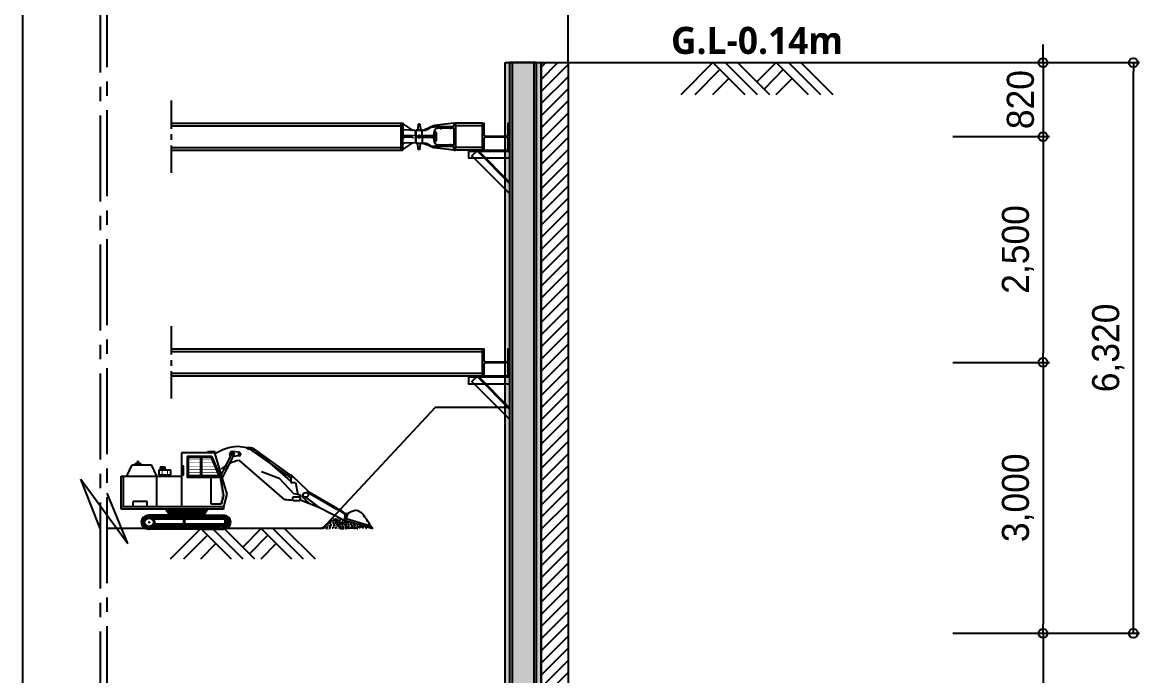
# Model space of a CAD drawing. Header units: millimetres. Extents: x 1073475 to 2890243, y -1340830 to -367733.
# Drawn here: x 2839628 to 2852011, y -386677 to -379441 of the extents above; entities that cross this region are included whole.
import ezdxf
from ezdxf.enums import TextEntityAlignment as Align

# ---------------------------------------------------------------- set-up
doc = ezdxf.new("R2010")
doc.units = ezdxf.units.MM
doc.header["$LTSCALE"] = 50
doc.header["$PDMODE"] = 3
doc.header["$PDSIZE"] = 100
for name, pattern in [('CENTER', [2, 1.25, -0.25, 0.25, -0.25]), ('CENTER2', [28.575000000000003, 19.05, -3.175, 3.175, -3.175]), ('PHANTOM', [63.50000000000001, 31.75, -6.35, 6.35, -6.35, 6.35, -6.35])]:
    doc.linetypes.add(name, pattern=pattern)
doc.layers.get('Defpoints').update_dxf_attribs({"color": 151})
for name, color, linetype in [('1', 1, 'Continuous'), ('2', 3, 'Continuous'), ('ANGLE', 1, 'Continuous'), ('C-DIM', 7, 'Continuous'), ('CIP', 1, 'Continuous'), ('line', 133, 'Continuous'), ('LW-소공', 8, 'Continuous'), ('PILE', 3, 'Continuous'), ('PO', 20, 'Continuous'), ('STRUT', 3, 'Continuous'), ('STRUT-하', 3, 'Continuous'), ('WALE-1', 3, 'Continuous'), ('대지경계선', 6, 'PHANTOM'), ('유압JACK', 2, 'Continuous')]:
    doc.layers.add(name, color=color, linetype=linetype)
doc.styles.add('돋움', font='')
doc.styles.add('맑은고딕', font='malgunbd.ttf')
doc.styles.get('돋움').set_extended_font_data('Dotum')
doc.dimstyles.new('SAM-200', dxfattribs={"dimtxt": 300, "dimasz": 100, "dimexe": 70, "dimexo": 0, "dimgap": 100, "dimtad": 1, "dimdec": 0, "dimzin": 0, "dimdsep": 46, "dimlunit": 6, "dimtxsty": '돋움', "dimblk": 'ORIGIN', "dimcen": 100, "dimclrd": 1, "dimclre": 1, "dimclrt": 7, "dimadec": 0, "dimazin": 0, "dimtfac": 1, "dimtdec": 0, "dimtix": 1, "dimtmove": 2, "dimatfit": 3, "dimfxl": 70, "dimtolj": 1, "dimtzin": 0, "dimlwd": -1, "dimlwe": -1, "dimarcsym": 0})

# ---------------------------------------------------------------- blocks, each defined once
blk = doc.blocks.new('A$C757E1D3C')
at = {"layer": 'PO', "linetype": 'Continuous'}
h = blk.add_hatch(color=8, dxfattribs=at)
edge = h.paths.add_edge_path()
edge.add_arc((0.3682262301445007, 0.1589799975045025), 0.06506564242308026, 285.8025508253215, 434.1974491746784)
edge.add_line((0.3859451059252024, 0.2215865403413773), (0.3859451059252024, 0.2406939784996212))
edge.add_arc((0.3702998161315918, 0.1475713821128011), 0.09442771330348058, -129.9461561749797, 80.46294952306027, ccw=False)
edge.add_line((0.3096708562225103, 0.07517854869365692), (0.3859451059252024, 0.07517854869365692))
edge.add_line((0.3859451059252024, 0.07517854869365692), (0.3859451059252024, 0.09637345420196652))
h = blk.add_hatch(dxfattribs=at)
h.set_pattern_fill('AR-CONC', color=8, scale=0.02131729600639519, style=0)
h.set_pattern_definition([(130, (4.767399292439222, -2.210362786892802), (-0.07706184003555071, -0.006742037415744525), [0.008057937890417385, -0.08863731679459123]), (185, (4.767399292439222, -2.210362786892802), (0.01490732837954848, 0.08081489993353634), [0.00644635031233391, -0.070909853435673]), (79.54860000000009, (4.760977473109961, -2.210924623068422), (-0.06215456889167131, 0.07407281345499955), [0.006848193228578673, -0.07533012787802715]), (133.8158, (4.767399292439222, -2.188874952495098), (-0.1146634944523915, -0.01778322582861777), [0.01208690683562607, -0.1329559751918868]), (83.36440000000024, (4.757844002917409, -2.190356893930584), (-0.1004193870640123, 0.1046584173554851), [0.01027229016518549, -0.1129951737672595]), (188.8158, (4.767399292439222, -2.188874952495098), (-0.1004193053656462, 0.1046584957887539), [0.009669525468500795, -0.1063647801535088]), (159, (4.756655374541879, -2.194246910978109), (-0.06413119936430262, -0.04325704019320064), [0.008057937890417385, -0.08863731679459123]), (214, (4.756655374541879, -2.194246910978109), (-0.02614159776547194, 0.07790952032294547), [0.006446350312333909, -0.07090985343567299]), (108.5485999999999, (4.751311110332608, -2.19785166811198), (-0.09027282340310505, 0.03465240947005686), [0.006848193228578682, -0.07533012787802723]), (142.5, (4.767399292439222, -2.210362786892802), (-0.001306444785375864, 0.03576583997699188), [0, -0.07005034006069512, 0, -0.0719842451543953, 0, -0.07117845136535357]), (172.5, (4.767399292439222, -2.210362786892802), (-0.02826397324759552, 0.04237526770135008), [0, -0.04104176365519249, 0, -0.06843875248261158, 0, -0.0271283908977385]), (212.5, (4.791358226910233, -2.210362786892802), (-0.05735344046918095, -0.002423276740826175), [0, -0.02685979296805776, 0, -0.0838025540603402, 0, -0.1111995428877591]), (222.5, (4.802102144807577, -2.210362786892802), (-0.06265703908148511, 0.0107551964020686), [0, -0.03491773085847533, 0, -0.05565349102981607, 0, -0.07896779132609034])])
h.paths.add_polyline_path([(2.155380208045244, 0.0171132767572999), (3.063890852034092, 0.01199123682454228), (2.460352750495076, 0.2053478728048503), (2.392438700422645, 0.2155919293873012)])
at = {"layer": 'PO', "color": 8}
for p, q in [((0.7853561118245125, 1.631517496425658), (0.6301035117357969, 1.658667839597911)), ((-0.4129116497933865, 1.530002363026142), (-0.4129116497933865, 0.4450501427054405)), ((0.1947889588773251, 1.530002363026142), (-0.4129116497933865, 1.530002363026142)), ((0.1448943596333265, 1.455128788482398), (-0.3048653043806553, 1.455128788482398)), ((-0.3048653043806553, 1.455128788482398), (-0.3048653043806553, 1.033983436413109)), ((0.1448943596333265, 1.455128788482398), (0.3059395831078291, 1.033983436413109)), ((0.1947889588773251, 1.530002363026142), (0.4261836968362331, 0.7037507998757064)), ((0.5088905263692141, 1.507326402701437), (0.3940897788852453, 1.259801721200347)), ((0.5498142503201962, 1.488146639894694), (0.4335179049521685, 1.240957886911929)), ((0.6476953364908695, 1.540947062894702), (0.5189472641795874, 1.556563393212855)), ((0.6476953364908695, 1.468070856295526), (0.5338737629354, 1.454265016596764)), ((0.8492499999701977, 1.602610344998538), (1.566314604133368, 1.05488704983145)), ((0.9277220722287893, 1.601147253531963), (1.580363785848022, 1.092417321167886)), ((1.600040217861533, 0.9627378713339567), (0.9277220722287893, 1.601147253531963)), ((-1.417137691751122, 1.061125935055315), (-1.31715008802712, 1.292365178465843)), ((-1.31715008802712, 1.292365178465843), (-0.9652205854654312, 1.292365178465843)), ((-1.21949608810246, 1.363456431310624), (-1.234761310741305, 1.348727830685675)), ((-1.234761310741305, 1.348727830685675), (-1.208028886467218, 1.315335507970303)), ((-1.180795157328248, 1.315335507970303), (-1.21949608810246, 1.363456431310624)), ((-0.8652329817414284, 1.061125935055315), (-0.9652205854654312, 1.292365178465843)), ((-0.711115350946784, 1.245035604108125), (-0.8000008091330528, 1.245035604108125)), ((-0.8000008091330528, 1.245035604108125), (-0.8000008091330528, 1.207932017277926)), ((-0.711115350946784, 1.207932017277926), (-0.711115350946784, 1.245035604108125)), ((0.132674677297473, 1.437373358756304), (-0.2871098760515451, 1.437373358756304)), ((-0.2871098760515451, 1.437373358756304), (-0.2871098760515451, 1.051738866139203)), ((-0.06143551133573055, 1.437373358756304), (-0.06143551133573055, 1.051738866139203)), ((-0.04434716142714024, 1.437373358756304), (-0.04434716142714024, 1.051738866139203)), ((0.132674677297473, 1.437373358756304), (0.2801406122744083, 1.051738866139203)), ((0.439078439027071, 1.238300347235054), (0.3888525031507015, 1.262304765172303)), ((1.48468261398375, 0.5970764355733991), (0.6588828824460506, 1.380374467466027)), ((-1.521131565794349, 0.4022280699573457), (-1.521131565794349, 1.061125935055315)), ((-1.521131565794349, 1.061125935055315), (-0.4129116497933865, 1.061125935055315)), ((-1.479839770123363, 0.4450501427054405), (-1.479839770123363, 1.061125935055315)), ((-0.8652329817414284, 0.4450501427054405), (-0.8652329817414284, 1.061125935055315)), ((-0.6054741255939007, 1.183328279759735), (-0.8276877701282501, 1.183328279759735)), ((-0.8276877701282501, 1.183328279759735), (-0.8276877701282501, 1.090569312684238)), ((-0.8276877701282501, 1.090569312684238), (-0.6054741255939007, 1.090569312684238)), ((-0.8000008091330528, 1.207932017277926), (-0.711115350946784, 1.207932017277926)), ((-0.7903561126440763, 1.207932017277926), (-0.7903561126440763, 1.183328279759735)), ((-0.7804912570863962, 1.090569312684238), (-0.7804912570863962, 1.061125935055315)), ((-0.7696378640830517, 1.090569312684238), (-0.7696378640830517, 1.061125935055315)), ((-0.7593873403966427, 1.090569312684238), (-0.7593873403966427, 1.061125935055315)), ((-0.7491368167102337, 1.090569312684238), (-0.7491368167102337, 1.061125935055315)), ((-0.7388862930238247, 1.090569312684238), (-0.7388862930238247, 1.061125935055315)), ((-0.7286357674747705, 1.090569312684238), (-0.7286357674747705, 1.061125935055315)), ((-0.7214618716388941, 1.207932017277926), (-0.7214618716388941, 1.183328279759735)), ((-0.7183852437883615, 1.090569312684238), (-0.7183852437883615, 1.061125935055315)), ((-0.7081347201019526, 1.090569312684238), (-0.7081347201019526, 1.061125935055315)), ((-0.6978841964155436, 1.090569312684238), (-0.6978841964155436, 1.061125935055315)), ((-0.6876336727291346, 1.090569312684238), (-0.6876336727291346, 1.061125935055315)), ((-0.6773831490427256, 1.090569312684238), (-0.6773831490427256, 1.061125935055315)), ((-0.6671326253563166, 1.090569312684238), (-0.6671326253563166, 1.061125935055315)), ((-0.6568820998072624, 1.090569312684238), (-0.6568820998072624, 1.061125935055315)), ((-0.6054741255939007, 1.090569312684238), (-0.6054741255939007, 1.183328279759735)), ((0.3059395831078291, 1.033983436413109), (-0.3048653043806553, 1.033983436413109)), ((0.2744693756103516, 1.06656957231462), (-0.2871098760515451, 1.06656957231462)), ((0.2801406122744083, 1.051738866139203), (-0.2871098760515451, 1.051738866139203)), ((0.135244894772768, 0.5028756624087691), (0.135244894772768, 1.033983436413109)), ((0.3059395831078291, 1.033983436413109), (0.3597678691148758, 0.6767732934094965)), ((0.375252990052104, 1.21918726619333), (0.3170054722577333, 1.093598378356546)), ((0.4144595935940742, 1.200449304189533), (0.3346115276217461, 1.030731645878404)), ((0.4200201276689768, 1.197791764512658), (0.3693026583641768, 1.222031100653112)), ((1.060983255505562, 1.155052253976464), (1.386298472061753, 1.024875350762159)), ((1.600040217861533, 1.039773763623089), (1.600040217861533, 0.9354106388054788)), ((1.619201958179474, 1.075453352648765), (1.90692744590342, 0.774851125665009)), ((1.386298472061753, 1.024875350762159), (1.656265027821064, 0.7119568334892392)), ((1.600040217861533, 0.9354106388054788), (1.685985460877419, 0.9354106388054788)), ((1.685985460877419, 0.9354106388054788), (1.729959012940526, 0.6942183733917773)), ((0.3597678691148758, 0.6767732934094965), (0.3210971020162106, 0.5028756624087691)), ((0.4261836968362331, 0.7037507998757064), (0.3644054215401411, 0.4450501427054405)), ((1.765151962637901, 0.6394488327205181), (1.641612628474832, 0.6394488327205181)), ((1.798678435385227, 0.6622324790805578), (1.952607816085219, 0.5105144656263292)), ((1.898454558104277, 0.618469359818846), (1.833233395591378, 0.6281739384867251)), ((2.12884290702641, 0.4342402960173786), (1.898454558104277, 0.618469359818846)), ((1.906168725341558, 0.7641847585327923), (2.44902541488409, 0.4195317360572517)), ((1.90692744590342, 0.774851125665009), (1.90692744590342, 0.7428054325282574)), ((1.90692744590342, 0.7428054325282574), (2.439195975661278, 0.402980444021523)), ((-0.4129116497933865, 0.4450501427054405), (-1.521131565794349, 0.4450501427054405)), ((-1.299920978024602, 0.4450501427054405), (-1.299920978024602, 0.5563875618390739)), ((-1.039953170344234, 0.5563875618390739), (-1.299920978024602, 0.5563875618390739)), ((-1.039953170344234, 0.4450501427054405), (-1.039953170344234, 0.5563875618390739)), ((0.3644054215401411, 0.4450501427054405), (-0.4129116497933865, 0.4450501427054405)), ((0.3210971020162106, 0.5028756624087691), (0.135244894772768, 0.5028756624087691)), ((0.3644054215401411, 0.4450501427054405), (0.3644054215401411, 0.4022280699573457)), ((1.641612628474832, 0.5760074257850647), (1.765151962637901, 0.5760074257850647)), ((1.776372725144029, 0.5867886347696185), (2.12884290702641, 0.4342402960173786)), ((2.12884290702641, 0.4342402960173786), (2.583942310884595, 0.1802068534307182)), ((2.4576335567981, 0.4063751422800124), (2.44902541488409, 0.4195317360572517)), ((0.3644054215401411, 0.4022280699573457), (-1.521131565794349, 0.4022280699573457)), ((0, 0.279075019992888), (-1.019622934982181, 0.279075019992888)), ((0, 0.255338123999536), (-1.016077049076557, 0.255338123999536)), ((0.3859451059252024, 0.2406939784996212), (-0.9360422287136316, 0.2406939784996212)), ((-0.7002071645110846, 0.4022280699573457), (-0.6278565917164087, 0.279075019992888)), ((-0.683713523671031, 0.4022280699573457), (-0.683713523671031, 0.3635947080329061)), ((-0.6649116687476635, 0.4022280699573457), (-0.6649116687476635, 0.3421490984037519)), ((-0.646109813824296, 0.4022280699573457), (-0.646109813824296, 0.3101451247930527)), ((-0.6273079589009285, 0.4022280699573457), (-0.6273079589009285, 0.279075019992888)), ((-0.608506103977561, 0.4022280699573457), (-0.608506103977561, 0.279075019992888)), ((-0.5897042490541935, 0.4022280699573457), (-0.5897042490541935, 0.279075019992888)), ((-0.570902394130826, 0.4022280699573457), (-0.570902394130826, 0.279075019992888)), ((-0.5521005392074585, 0.4022280699573457), (-0.5521005392074585, 0.279075019992888)), ((-0.533298684284091, 0.4022280699573457), (-0.533298684284091, 0.279075019992888)), ((-0.5144968274980783, 0.4022280699573457), (-0.5144968274980783, 0.279075019992888)), ((-0.4956949725747108, 0.4022280699573457), (-0.4956949725747108, 0.279075019992888)), ((-0.4768931176513433, 0.4022280699573457), (-0.4768931176513433, 0.279075019992888)), ((-0.4580912627279758, 0.4022280699573457), (-0.4580912627279758, 0.279075019992888)), ((-0.4392894078046083, 0.4022280699573457), (-0.4392894078046083, 0.279075019992888)), ((-0.4204875528812408, 0.4022280699573457), (-0.4204875528812408, 0.279075019992888)), ((-0.4016856979578733, 0.4022280699573457), (-0.4016856979578733, 0.279075019992888)), ((-0.3828838430345058, 0.4022280699573457), (-0.3828838430345058, 0.279075019992888)), ((-0.3640819881111383, 0.4022280699573457), (-0.3640819881111383, 0.279075019992888)), ((-0.3452801331877708, 0.4022280699573457), (-0.3452801331877708, 0.279075019992888)), ((-0.3264782782644033, 0.4022280699573457), (-0.3264782782644033, 0.279075019992888)), ((-0.3076764233410358, 0.4022280699573457), (-0.3076764233410358, 0.279075019992888)), ((-0.2888745684176683, 0.4022280699573457), (-0.2888745684176683, 0.279075019992888)), ((-0.2700727116316557, 0.4022280699573457), (-0.2700727116316557, 0.279075019992888)), ((-0.2512708567082882, 0.4022280699573457), (-0.2512708567082882, 0.279075019992888)), ((-0.2324690017849207, 0.4022280699573457), (-0.2324690017849207, 0.279075019992888)), ((-0.2136671468615532, 0.4022280699573457), (-0.2136671468615532, 0.279075019992888)), ((-0.1948652919381857, 0.4022280699573457), (-0.1948652919381857, 0.279075019992888)), ((-0.1760634370148182, 0.4022280699573457), (-0.1760634370148182, 0.279075019992888)), ((-0.1572615820914507, 0.4022280699573457), (-0.1572615820914507, 0.279075019992888)), ((-0.1384597271680832, 0.4022280699573457), (-0.1384597271680832, 0.279075019992888)), ((-0.1196578722447157, 0.4022280699573457), (-0.1196578722447157, 0.279075019992888)), ((-0.1008560173213482, 0.4022280699573457), (-0.1008560173213482, 0.279075019992888)), ((-0.08205416239798069, 0.4022280699573457), (-0.08205416239798069, 0.279075019992888)), ((-0.06325230747461319, 0.4022280699573457), (-0.06325230747461319, 0.279075019992888)), ((-0.04445045068860054, 0.4022280699573457), (-0.04445045068860054, 0.279075019992888)), ((-0.02564859576523304, 0.4022280699573457), (-0.02564859576523304, 0.279075019992888)), ((-0.00684674084186554, 0.4022280699573457), (-0.00684674084186554, 0.279075019992888)), ((0.07235057279467583, 0.4022280699573457), (0, 0.279075019992888)), ((0, 0.279075019992888), (0.3644687980413437, 0.279075019992888)), ((0, 0.255338123999536), (0.3676740657538176, 0.255338123999536)), ((0.01688546873629093, 0.4022280699573457), (0.01688546873629093, 0.3078169738873839)), ((0.03568732365965843, 0.4022280699573457), (0.03568732365965843, 0.3398209470324218)), ((0.05448917858302593, 0.4022280699573457), (0.05448917858302593, 0.371824920643121)), ((0.3859451059252024, 0.2406939784996212), (0.3859451059252024, 0.07517854869365692)), ((0.3859451059252024, 0.2406939784996212), (0.3859451059252024, 0.2215865403413773)), ((2.439280578866601, 0.4029418830759823), (2.455209227278829, 0.4026945880614221)), ((2.4576335567981, 0.4063751422800124), (2.455209227278829, 0.4026945880614221)), ((2.462278237566352, 0.3992762630805373), (2.455209227278829, 0.4026945880614221)), ((2.464385606348515, 0.4025521231815219), (2.4576335567981, 0.4063751422800124)), ((2.464385606348515, 0.4025521231815219), (2.462278237566352, 0.3992762630805373)), ((2.471477018669248, 0.3852169457823038), (2.462278237566352, 0.3992762630805373)), ((2.464385606348515, 0.4025521231815219), (2.480327069759369, 0.402304629329592)), ((2.471477018669248, 0.3852169457823038), (2.474642366170883, 0.3837742242030799)), ((2.488777102902532, 0.376030448358506), (2.474642366170883, 0.3837742242030799)), ((2.499445294961333, 0.3926059659570456), (2.480327069759369, 0.402304629329592)), ((2.48999791033566, 0.3753616246394813), (2.597181417047977, 0.2910074251703918)), ((2.499445294961333, 0.3926059659570456), (2.599345851689577, 0.3091219766065478)), ((2.599345851689577, 0.3091219766065478), (2.582946544513106, 0.1718731052242219)), ((2.597097782418132, 0.2491805595345795), (2.608257433399558, 0.3091219766065478)), ((2.607008349150419, 0.2464795554988086), (2.597097782418132, 0.2491805595345795)), ((2.640344133600593, 0.3091219766065478), (2.599345851689577, 0.3091219766065478)), ((2.640344133600593, 0.3091219766065478), (2.604249300435185, 0.1664824574254453)), ((2.619844991713762, 0.3091219766065478), (2.607008349150419, 0.2464795554988086)), ((2.615666326135397, 0.2116002491675317), (3.066266022622585, 0.06556137884035707)), ((0, 0), (-1.019622934982181, 0)), ((0.001979455351829529, 0.02175883762538433), (-0.9946828912943602, 0.02175883762538433)), ((0.3859451059252024, 0.2031858963891864), (-0.9251434653997421, 0.2031858963891864)), ((0.3859451059252024, 0.07517854869365692), (-0.9219559319317341, 0.07517854869365692)), ((-0.3753214459866285, 0.1026714704930782), (-0.9073723275214434, 0.1026714704930782)), ((0.3859451059252024, 0.1026714704930782), (-0.3483033683151007, 0.1026714704930782)), ((0, 0), (0.3644687980413437, 0)), ((0.001979455351829529, 0.02175883762538433), (0.3382408656179905, 0.02175883762538433)), ((0.3859451059252024, 0.07517854869365692), (0.3096708562225103, 0.07517854869365692)), ((0.3859451059252024, 0.09637345420196652), (0.3859451059252024, 0.07517854869365692)), ((2.325389590114355, 0.1406929143704474), (2.321075541898608, 0.1374596324749291)), ((2.33509617485106, 0.145003957208246), (2.325389590114355, 0.1406929143704474)), ((2.352352311834693, 0.169792452827096), (2.341567220166326, 0.1654814099892974)), ((2.407356303185225, 0.1859588632360101), (2.393335670232773, 0.1805700594559312)), ((2.453443892300129, 0.1740874885581434), (2.440085312351584, 0.1696377280168235)), ((2.466802451759577, 0.1859535272233188), (2.453443892300129, 0.1740874885581434)), ((2.505393862724304, 0.1367699387483299), (2.487582435831428, 0.139736445620656)), ((2.501186618581414, 0.1184533429332078), (2.494715554639697, 0.1119867786765099)), ((2.511971710249782, 0.119531103875488), (2.501186618581414, 0.1184533429332078)), ((2.51429957523942, 0.147152713034302), (2.505393862724304, 0.1367699387483299)), ((2.582946544513106, 0.1718731052242219), (2.604249300435185, 0.1664824574254453)), ((2.606401624158025, 0.1749880071729422), (3.111892180517316, 0.01187027152627707)), ((2.662728080525994, 0.01959282532334328), (2.665696658194065, 0.02700910391286016)), ((2.662728080525994, 0.01514306478202343), (2.662728080525994, 0.01959282532334328)), ((2.665696658194065, 0.01217655790969729), (2.662728080525994, 0.01514306478202343)), ((2.665696658194065, 0.02700910391286016), (2.670149505138397, 0.02404259657487273)), ((2.668665235862136, 0.007726797368377447), (2.665696658194065, 0.01217655790969729)), ((2.668665235862136, 0.02552585024386644), (2.674602370709181, 0.01217655790969729)), ((2.674602370709181, 0.01217655790969729), (2.668665235862136, 0.007726797368377447)), ((3.066266022622585, 0.06556137884035707), (3.076246740296483, 0.06271171756088734)), ((3.076246740296483, 0.06271171756088734), (3.111892180517316, 0.01187027152627707))]:
    blk.add_line(p, q, dxfattribs=at)
for points in [[(0.1947889588773251, 1.530002363026142), (0.08022018894553185, 1.530002363026142), (0.08022018894553185, 1.559815527871251), (0.1947889588773251, 1.559815527871251)], [(-1.162321422249079, 1.292365178465843), (-1.258224977180362, 1.292365178465843), (-1.258224977180362, 1.315335507970303), (-1.162321422249079, 1.315335507970303)], [(-0.4129116497933865, 1.091689212713391), (-0.3756592031568289, 1.091689212713391), (-0.3756592031568289, 1.261705299839377), (-0.4129116497933865, 1.261705299839377)], [(-0.3483033683151007, 0.1814838647842407), (-0.3753214459866285, 0.1814838647842407), (-0.3753214459866285, 0.08802473545074463), (-0.3483033683151007, 0.08802473545074463)]]:
    blk.add_lwpolyline(points, close=True, dxfattribs=at)
for points, const_width in [([(-0.7749067787081003, 1.245035604108125), (-0.7749067787081003, 1.207932017277926)], 0.007520742031056224), ([(-0.7362093813717365, 1.207932017277926), (-0.7362093813717365, 1.245035604108125)], 0.007520742031056224), ([(0.1737205125391483, 1.330035416875035), (-0.2871098760515451, 1.330035416875035)], 0.01074391718722318), ([(0.1989077273756266, 1.264168955385685), (-0.2871098760515451, 1.264168955385685)], 0.01074391718722318), ([(0.1485332958400249, 1.395901877898723), (-0.2871098760515451, 1.395901877898723)], 0.008057937890417385), ([(-0.7649526949971914, 1.183328279759735), (-0.7649526949971914, 1.090569312684238)], 0.01880185507764056), ([(-0.6682092007249594, 1.090569312684238), (-0.6682092007249594, 1.183328279759735)], 0.01880185507764056), ([(0.2240949440747499, 1.198302494361997), (-0.2871098760515451, 1.198302494361997)], 0.01074391718722318), ([(0.2492821607738733, 1.132436033338308), (-0.2871098760515451, 1.132436033338308)], 0.01074391718722318), ([(0.1565575245767832, 0.5213337899185717), (0.1565575245767832, 1.012685598339885)], 0.005371958593611588), ([(0.2923270557075739, 1.012685598339885), (0.1565575245767832, 1.012685598339885)], 0.005371958593611588), ([(0.2923270557075739, 1.012685598339885), (0.3366957493126392, 0.6816398366354406)], 0.005371958593611588), ([(0.3366957493126392, 0.6816398366354406), (0.3010474350303411, 0.5213337899185717)], 0.005371958593611588), ([(-1.039953170344234, 0.4621789762750268), (-1.299920978024602, 0.4621789762750268)], 0.01074391718722318), ([(0.3010474350303411, 0.5213337899185717), (0.1565575245767832, 0.5213337899185717)], 0.005371958593611588)]:
    blk.add_lwpolyline(points, dxfattribs=dict(at, const_width=const_width))
for points in [[(-0.3690865058451891, 0.2031858963891864), (-0.3690865058451891, 0.1814838647842407)], [(-0.3670081868767738, 0.1814838647842407), (-0.3670081868767738, 0.2031858963891864)], [(-0.3566166274249554, 0.2031858963891864), (-0.3566166274249554, 0.1814838647842407)], [(-0.354538306593895, 0.1814838647842407), (-0.354538306593895, 0.2031858963891864)]]:
    blk.add_lwpolyline(points, dxfattribs=at)
for centre, radius in [((0.5331570561975241, 1.505854515824467), 0.02431112821483126), ((0.5331570561975241, 1.505854515824467), 0.008515430949297001), ((0.6434496771544218, 1.50761538464576), 0.008142410314985282), ((1.874129733070731, 0.6876612175256014), 0.04736276979521197), ((-1.005558921024203, 0.1371400966309011), 0.08330202034527967), ((-1.005558921024203, 0.1371400966309011), 0.008316778289551609)]:
    blk.add_circle(centre, radius, dxfattribs=at)
for centre, radius, start, end in [((0.6894382424652576, 0.8016696171835065), 0.8590498025509625, 93.96058356134188, 124.7031988313753), ((0.5269280355423689, 1.504508959595114), 0.05266266924515336, 98.71647927847138, 225.6535432899594), ((0.6421087980270386, 1.504508959595114), 0.03686386847160735, 278.7164792784714, 81.28352072152862), ((0.7897339109331369, 0.7065876498818398), 0.6863750197676937, 124.6646744467707, 133.548583063636), ((0.4090148359537125, 1.227635639254004), 0.04010570887729636, 120.1807609780122, 188.0330421562935), ((0.399437403306365, 1.232212969101965), 0.04010570887729636, 300.8780064119996, 8.730287510314545), ((0.7897339109331369, 0.7065876498818398), 0.6863750197676937, 100.9901783244654, 118.0336485123223), ((1.673680037260056, 0.6077281292527914), 0.04510567251671095, 135.311414306752, 224.6885856932479), ((1.604457644745708, 0.334775245282799), 0.3807229377611397, 59.3270560494614, 82.17913628498327), ((1.733084555715322, 0.6077281292527914), 0.04510567251671095, 315.3114143067521, 44.68858569324797), ((1.675073262304068, 1.854934178758413), 1.272185010602149, 261.3929841652052, 268.227562520547), ((1.675073262304068, 1.854934178758413), 1.272185010602149, 274.409790797643, 274.5670892785399), ((2.433536419644952, 0.4165150974877179), 0.01322309381240677, 112.2181406612834, 207.6588901893757), ((-1.010936215519905, 0.139537509996444), 0.1398076386616935, 93.56227443868384, 266.4377255613161), ((-0.9765867069363594, 0.1445458489470184), 0.1398076386616935, 144.6636834862505, 226.0878134730218), ((-0.9770974945276976, 0.05040298588573933), 0.2086092437836319, 100.7692671839185, 122.9749551478256), ((-1.005558921024203, 0.1371400966309011), 0.1040610061318121, 247.8710301232551, 71.14295870643927), ((-0.9360102731734514, 0.1111465995199978), 0.1295473828132478, 90.01413283547264, 122.4700556965886), ((0.3702998161315918, 0.1475713821128011), 0.09442771330348058, 230.0538438250203, 80.46294952306027), ((0.355782076716423, 0.139537509996444), 0.1398076386616935, 273.5622744386839, 86.43772556131613), ((0.3272186387330294, 0.08279330283403397), 0.1772240307588837, 50.33847608742106, 76.8045937063556), ((0.3682262301445007, 0.1589799975045025), 0.06506564242308026, 285.8025508253215, 74.19744917467844), ((0.3241108749061823, 0.1415155790746212), 0.1398076386616933, 326.2394414632757, 33.76816085807609), ((2.486731210723519, 0.3890680517069995), 0.01319715032967102, 278.9182675473389, 15.55014848502886), ((2.885580381378531, -0.04157565580680966), 0.4279364985626851, 103.7223394827814, 124.9643690018452), ((2.798368915915489, 0.2685555308125913), 0.1065548202094494, 45.73137353969585, 97.71380605050926), ((2.765613270923495, 0.1690359553322196), 0.2058895960760935, 39.22474790101467, 58.64467905333677), ((1.873150777071714, -0.4957028580829501), 1.318537648774168, 25.19319087569762, 37.07731342018639), ((-1.009687785059214, 0.1413615248166025), 0.1065538410073539, 185.3385487587882, 250.783970733526), ((-0.9926373418420553, 0.1810287227854133), 0.1592830200795258, 239.4701799863565, 270.7358254069957), ((-0.8449792582541704, 0.1056260499171913), 0.08277957908737898, 201.5808736858332, 338.4191263141669), ((-0.8449792582541704, 0.110508150421083), 0.05596346186362294, 219.1459255241067, 320.8540744758934), ((-0.6910259090363979, 0.1056260499171913), 0.08277957908737898, 201.5808736858332, 338.4191263141669), ((-0.6910259090363979, 0.110508150421083), 0.05596346186362294, 219.1459255241067, 320.8540744758934), ((-0.5370725598186255, 0.1056260499171913), 0.08277957908737898, 201.5808736858332, 338.4191263141669), ((-0.5370725598186255, 0.110508150421083), 0.05596346186362294, 219.1459255241067, 320.8540744758934), ((-0.3831192124634981, 0.1056260499171913), 0.08277957908737898, 201.5808736858332, 338.4191263141669), ((-0.3831192124634981, 0.110508150421083), 0.05596346186362294, 219.1459255241067, 320.8540744758934), ((-0.2291658632457256, 0.1056260499171913), 0.08277957908737898, 201.5808736858332, 338.4191263141669), ((-0.2291658632457256, 0.110508150421083), 0.05596346186362294, 219.1459255241067, 320.8540744758934), ((-0.07521251402795315, 0.1056260499171913), 0.08277957908737898, 201.5808736858332, 338.4191263141669), ((-0.07521251402795315, 0.110508150421083), 0.05596346186362294, 219.1459255241067, 320.8540744758934), ((0.07874083332717419, 0.1056260499171913), 0.08277957908737898, 201.5808736858332, 338.4191263141669), ((0.07874083332717419, 0.110508150421083), 0.05596346186362294, 219.1459255241067, 320.8540744758934), ((0.2326941825449467, 0.1056260499171913), 0.08277957908737898, 201.5808736858332, 338.4191263141669), ((0.2326941825449467, 0.110508150421083), 0.05596346186362294, 219.1459255241067, 320.8540744758934), ((0.329640906304121, 0.1875851936638355), 0.1660492082591131, 272.9687703016416, 311.8112335129283)]:
    blk.add_arc(centre, radius, start, end, dxfattribs=at)
at = {"layer": 'PO', "color": 8, "extrusion": (0, 0, -1)}
for centre, major_axis, ratio, start_param, end_param in [((0.8565390929579735, 1.616332374978811), (-0.07118298090351423, 0.01518512149403852), 0.2658501548990776, 3.141592653590135, 9.42477796076972), ((1.591935405507684, 1.065873241052032), (-0.03813505113493994, 0.01669509755500426), 0.5495900389553345, 3.141592653590644, 9.42477796077023)]:
    blk.add_ellipse(centre, major_axis=major_axis, ratio=ratio, start_param=start_param, end_param=end_param, dxfattribs=at)
blk = doc.blocks.new('A$C62E05D53')
at = {"layer": '1'}
for p, q in [((-273.2272611952021, 0), (-628.1782565584608, -356.2236894539674)), ((84.26471278589361, -356.2236894539674), (-273.2272611952021, 0)), ((220.8783433835088, -356.2236894539674), (-136.6136305976015, 0)), ((357.4919739811103, -356.2236894539674), (0, 0)), ((429.3571247352893, 0), (215.4442287580214, -214.6798910898087)), ((786.8490987163987, -356.2236894539674), (429.3571247352893, 0)), ((923.4627293140002, -356.2236894539674), (565.9707553328899, 0)), ((1060.076359911602, -356.2236894539674), (702.5843859304914, 0)), ((-195.0169287556519, -77.93286340049235), (-472.3134944600679, -356.2236894539674)), ((507.5674571748395, -77.93286340049235), (293.6545611975862, -292.6127544903156)), ((-97.19415264360214, -175.4085908446705), (-277.3632461883071, -356.2236894539674)), ((605.3902332868902, -175.4085908446705), (425.2211397421843, -356.2236894539747))]:
    blk.add_line(p, q, dxfattribs=at)
blk = doc.blocks.new('_Origin')
at = {"color": 0, "linetype": 'ByBlock', "lineweight": -2}
blk.add_line((0, 0), (-1, 0), dxfattribs=at)
blk.add_circle((0, 0), 0.5, dxfattribs=at)
blk = doc.blocks.new('*D890')
at = {"layer": 'C-DIM', "color": 1, "ltscale": 0.2, "transparency": 16777216}
for p, q in [((2850941.267935468, -379787.1142678896), (2850941.267935468, -379687.1142678896)), ((2849941.267935468, -379887.1142678896), (2851011.267935468, -379887.1142678896)), ((2850941.267935468, -379887.1142678896), (2850941.267935468, -380707.1142678896)), ((2849941.267935468, -380707.1142678896), (2851011.267935468, -380707.1142678896)), ((2850941.267935468, -380807.1142678896), (2850941.267935468, -380907.1142678896))]:
    blk.add_line(p, q, dxfattribs=at)
at = {"layer": 'Defpoints', "color": 0, "ltscale": 0.2, "transparency": 16777216}
for p in [(2849941.267935468, -379887.1142678896), (2849941.267935468, -380707.1142678896), (2850941.267935468, -380707.1142678896)]:
    blk.add_point(p, dxfattribs=at)
at = {"layer": 'C-DIM', "color": 1, "ltscale": 0.2, "transparency": 16777216, "xscale": 100, "yscale": 100, "zscale": 100}
for p, rotation in [((2850941.267935468, -379887.1142678896), 270), ((2850941.267935468, -380707.1142678896), 90)]:
    blk.add_blockref('_Origin', p, dxfattribs=dict(at, rotation=rotation))
at = {"layer": 'C-DIM', "color": 7, "ltscale": 0.2, "transparency": 16777216, "insert": (2850691.064407652, -380297.1142678892), "char_height": 300, "attachment_point": 5, "rotation": 90, "style": '돋움'}
blk.add_mtext('\\A1;820', dxfattribs=at)
blk = doc.blocks.new('*D891')
at = {"layer": 'C-DIM', "color": 1, "ltscale": 0.2, "transparency": 16777216}
for p, q in [((2849941.267935468, -380707.1142678896), (2851011.267935468, -380707.1142678896)), ((2850941.267935468, -380807.1142678896), (2850941.267935468, -383107.1142678896)), ((2849941.267935468, -383207.1142678896), (2851011.267935468, -383207.1142678896))]:
    blk.add_line(p, q, dxfattribs=at)
at = {"layer": 'Defpoints', "color": 0, "ltscale": 0.2, "transparency": 16777216}
for p in [(2849941.267935468, -380707.1142678896), (2849941.267935468, -383207.1142678896), (2850941.267935468, -383207.1142678896)]:
    blk.add_point(p, dxfattribs=at)
at = {"layer": 'C-DIM', "color": 1, "ltscale": 0.2, "transparency": 16777216, "xscale": 100, "yscale": 100, "zscale": 100}
for p, rotation in [((2850941.267935468, -380707.1142678896), 90), ((2850941.267935468, -383207.1142678896), 270)]:
    blk.add_blockref('_Origin', p, dxfattribs=dict(at, rotation=rotation))
at = {"layer": 'C-DIM', "color": 7, "ltscale": 0.2, "transparency": 16777216, "insert": (2850662.163457856, -381957.1142678892), "char_height": 300, "attachment_point": 5, "rotation": 90, "style": '돋움'}
blk.add_mtext('\\A1;2,500', dxfattribs=at)
blk = doc.blocks.new('*D892')
at = {"layer": 'C-DIM', "color": 1, "ltscale": 0.2, "transparency": 16777216}
for p, q in [((2849941.267935468, -383207.1142678896), (2851011.267935468, -383207.1142678896)), ((2850941.267935468, -383307.1142678896), (2850941.267935468, -386107.1142678896)), ((2849941.267935468, -386207.1142678896), (2851011.267935468, -386207.1142678896))]:
    blk.add_line(p, q, dxfattribs=at)
at = {"layer": 'Defpoints', "color": 0, "ltscale": 0.2, "transparency": 16777216}
for p in [(2849941.267935468, -383207.1142678896), (2849941.267935468, -386207.1142678896), (2850941.267935468, -386207.1142678896)]:
    blk.add_point(p, dxfattribs=at)
at = {"layer": 'C-DIM', "color": 1, "ltscale": 0.2, "transparency": 16777216, "xscale": 100, "yscale": 100, "zscale": 100}
for p, rotation in [((2850941.267935468, -383207.1142678896), 90), ((2850941.267935468, -386207.1142678896), 270)]:
    blk.add_blockref('_Origin', p, dxfattribs=dict(at, rotation=rotation))
at = {"layer": 'C-DIM', "color": 7, "ltscale": 0.2, "transparency": 16777216, "insert": (2850662.163457856, -384707.1142678892), "char_height": 300, "attachment_point": 5, "rotation": 90, "style": '돋움'}
blk.add_mtext('\\A1;3,000', dxfattribs=at)
blk = doc.blocks.new('*D893')
at = {"layer": 'C-DIM', "color": 1, "ltscale": 0.2, "transparency": 16777216}
for p, q in [((2849941.267935468, -386207.1142678896), (2851011.267935468, -386207.1142678896)), ((2850941.267935468, -386307.1142678896), (2850941.267935468, -392107.1142681318)), ((2849941.267935468, -392207.1142681318), (2851011.267935468, -392207.1142681318))]:
    blk.add_line(p, q, dxfattribs=at)
at = {"layer": 'Defpoints', "color": 0, "ltscale": 0.2, "transparency": 16777216}
for p in [(2849941.267935468, -386207.1142678896), (2849941.267935468, -392207.1142681318), (2850941.267935468, -392207.1142681318)]:
    blk.add_point(p, dxfattribs=at)
at = {"layer": 'C-DIM', "color": 1, "ltscale": 0.2, "transparency": 16777216, "xscale": 100, "yscale": 100, "zscale": 100}
for p, rotation in [((2850941.267935468, -386207.1142678896), 90), ((2850941.267935468, -392207.1142681318), 270)]:
    blk.add_blockref('_Origin', p, dxfattribs=dict(at, rotation=rotation))
at = {"layer": 'C-DIM', "color": 7, "ltscale": 0.2, "transparency": 16777216, "insert": (2850662.163457856, -389207.1142680102), "char_height": 300, "attachment_point": 5, "rotation": 90, "style": '돋움'}
blk.add_mtext('\\A1;6,000', dxfattribs=at)
blk = doc.blocks.new('*D894')
at = {"layer": 'C-DIM', "color": 1, "ltscale": 0.2, "transparency": 16777216}
for p, q in [((2850941.267935468, -379887.1142678896), (2852011.267935468, -379887.1142678896)), ((2851941.267935468, -386107.1142678896), (2851941.267935468, -379987.1142678896)), ((2850941.267935468, -386207.1142678896), (2852011.267935468, -386207.1142678896))]:
    blk.add_line(p, q, dxfattribs=at)
at = {"layer": 'Defpoints', "color": 0, "ltscale": 0.2, "transparency": 16777216}
for p in [(2850941.267935468, -379887.1142678896), (2851941.267935468, -379887.1142678896), (2850941.267935468, -386207.1142678896)]:
    blk.add_point(p, dxfattribs=at)
at = {"layer": 'C-DIM', "color": 1, "ltscale": 0.2, "transparency": 16777216, "xscale": 100, "yscale": 100, "zscale": 100}
for p, rotation in [((2851941.267935468, -379887.1142678896), 90), ((2851941.267935468, -386207.1142678896), 270)]:
    blk.add_blockref('_Origin', p, dxfattribs=dict(at, rotation=rotation))
at = {"layer": 'C-DIM', "color": 7, "ltscale": 0.2, "transparency": 16777216, "insert": (2851662.163457856, -383047.1142678892), "char_height": 300, "attachment_point": 5, "rotation": 90, "style": '돋움'}
blk.add_mtext('\\A1;6,320', dxfattribs=at)
blk = doc.blocks.new('A$C52A661DD')
at = {"layer": 'ANGLE'}
for p, q in [((-450, -10), (0, -10)), ((-360.6244584051892, -7.071067811921239), (0, -367.6955262171105))]:
    blk.add_line(p, q, dxfattribs=at)
for points in [[(-450, 0), (0, 0), (0, -90), (-450, -90)], [(-353.553390593268, 0), (0, -353.553390593268), (0, -480.8326112068025), (-417.1930009000935, -63.63961030682549)]]:
    blk.add_lwpolyline(points, close=True, dxfattribs=at)
blk = doc.blocks.new('A$C26452653')
at = {"layer": '유압JACK'}
for p, q in [((0, 599.999999953201), (-5.960464477539062e-08, 587.0000000344589)), ((0, 599.999999953201), (300.0000000596046, 599.999999953201)), ((300.0000000596046, 599.999999953201), (0, 599.999999953201)), ((4.999999940395355, 582.0000000300352), (61.53325796127319, 582.0000000300352)), ((4.999999940395355, 582.0000000300352), (150.0000000298023, 581.9999999718275)), ((4.999999940395355, 582.0000000300352), (125.3281878530979, 582.0000000300352)), ((8.999999970197678, 582.0000000300352), (81.57583191990852, 471.1747430062387)), ((82.70201018452644, 449.6859842713457), (76.51270088553429, 567.7850394630805)), ((294.9999999403954, 582.0000000300352), (139.3828042149544, 582.0000000300352)), ((142.273867636919, 479.2211848339066), (140.3245180845261, 567.3317773391027)), ((157.726132363081, 479.2211847756989), (159.6754817962646, 567.3317771644797)), ((294.9999999403954, 582.0000000300352), (174.6718120574951, 582.0000000882428)), ((217.2979896962643, 449.6859843295533), (223.4872989356518, 567.7850394048728)), ((290.999999910593, 582.0000000300352), (218.4241679012775, 471.1747429480311)), ((294.9999999403954, 582.0000000300352), (238.4667419195175, 582.0000000882428)), ((300.0000000596046, 599.999999953201), (299.9999999403954, 587.0000000344589)), ((17.49999997019768, 413.0000000395812), (63.74568209052086, 416.8538069741335)), ((17.49999997019768, 393.0000000214204), (63.7456821501255, 389.1461932030506)), ((77.49999991059303, 434.0000001052395), (77.49999997019768, 431.8019932641182)), ((77.49999997019768, 431.8019932641182), (77.49999991059303, 372.0000000721775)), ((77.50000002980232, 374.1980067971162), (77.49999991059303, 372.0000000721775)), ((77.49999997019768, 373.0000000032596), (77.49999991059303, 372.0000000721775)), ((150.0000000298023, 437.9999999459833), (81.49999991059303, 438.0000001206063)), ((150.0000000298023, 443.9999999979045), (88.69378736615181, 444.0000001143198)), ((94.59999996423721, 443.9999999979045), (94.59999996423721, 438.000000004191)), ((94.59999996423721, 443.9999999979045), (205.3999999165535, 444.0000001143198)), ((94.59999996423721, 438.000000004191), (205.3999999165535, 438.0000001206063)), ((97.59999987483025, 444.0000001143198), (97.59999987483025, 438.0000001206063)), ((150.0000000298023, 443.9999999979045), (211.3062125444412, 443.9999999979045)), ((150.0000000298023, 437.9999999459833), (218.4999999701977, 438.000000004191)), ((202.4000000059605, 443.9999999979045), (202.4000000059605, 438.000000004191)), ((205.3999999165535, 444.0000001143198), (205.3999999165535, 438.0000001206063)), ((222.4999999701977, 433.9999999888241), (222.4999998807907, 431.8019933223259)), ((222.4999998807907, 431.8019933223259), (222.4999999701977, 372.0000000139698)), ((222.499999910593, 374.1980068553239), (222.4999999701977, 372.0000000139698)), ((222.499999910593, 373.000000119675), (222.4999999701977, 372.0000000139698)), ((282.499999910593, 413.0000000977889), (236.2543177604675, 416.8538068577182)), ((282.499999910593, 393.0000000796281), (236.2543178200722, 389.146193144843)), ((77.49999997019768, 362.9999999941792), (54.18160703778267, 295.5121833202429)), ((69.53261518478394, 311.0000001448207), (57.37457111477852, 298.8419560550246)), ((133.4999998807907, 368.0000001150183), (77.49999991059303, 368.0000001150183)), ((77.49999991059303, 368.0000001150183), (77.49999991059303, 327.3441296017263)), ((150.0000000298023, 367.999999998603), (81.49999991059303, 368.0000001150183)), ((133.4999998807907, 368.0000001150183), (222.4999999701977, 367.999999998603)), ((141, 247.219120078953), (141, 360.4999999918509)), ((140.9999998807907, 341.448491072515), (158.9999998807907, 341.448491072515)), ((141, 258.6702700201422), (159, 258.6702700201422)), ((150.0000000298023, 367.999999998603), (218.4999999701977, 367.999999998603)), ((159, 247.219120078953), (159, 360.4999999918509)), ((222.4999999701977, 367.999999998603), (222.4999999701977, 327.3441295435186)), ((222.499999910593, 363.0000001105946), (245.8183927834034, 295.5121833784506)), ((230.4673846960068, 310.9999999701977), (242.6254287660122, 298.8419558804017)), ((-5.960464477539062e-08, 13.0000000349246), (25.97695869207382, 234.4716872754507)), ((39.99999994039536, 33.00000005308539), (39.99999994039536, 244.0722129389178)), ((55.99999994039536, 21.00000006542541), (55.99999988079071, 199.464825084433)), ((56.00000005960464, 167.9999999918509), (60, 167.9999999918509)), ((55.99999994039536, 153.0000000365544), (59.99999994039536, 153.0000000365544)), ((60, 167.9999999918509), (59.99999994039536, 153.0000000365544)), ((92.20535472035408, 226.0000001259614), (92.20535483956337, 221.0000000051223)), ((92.20535472035408, 226.0000001259614), (207.2053548395634, 226.0000000095461)), ((92.20535483956337, 221.0000000051223), (207.2053547799587, 221.0000001215376)), ((97.59999993443489, 234.2034749304876), (97.59999987483025, 226.0000001259614)), ((97.59999987483025, 226.0000001259614), (196.9999999403954, 226.0000000677537)), ((100.5999999046326, 235.1829915274866), (100.5999999642372, 226.0000000095461)), ((102.4553547799587, 226.0000001259614), (102.4553548395634, 221.0000000633299)), ((102.9999999403954, 226.0000000677537), (103, 221.0000000051223)), ((103, 221.0000000051223), (195.0000000298023, 221.0000000051223)), ((102.9999999403954, 218.0000000372529), (103, 212.9999999743886)), ((102.9999999403954, 218.0000000372529), (194.9999999701977, 218.0000000372529)), ((103, 212.9999999743886), (197.0000000596046, 212.9999999743886)), ((105.0000000596046, 221.0000000051223), (104.9999999403954, 218.0000000372529)), ((195.0000000298023, 221.0000000051223), (197.0000000596046, 221.0000000051223)), ((195.0000000298023, 221.0000000051223), (194.9999999701977, 218.0000000372529)), ((194.9999999701977, 218.0000000372529), (196.9999999403954, 218.0000000372529)), ((196.955354899168, 226.0000000095461), (196.9553547799587, 221.0000001215376)), ((196.9999999403954, 226.0000000677537), (197.0000000596046, 221.0000000051223)), ((196.9999999403954, 226.0000000677537), (202.4000000059605, 226.0000000095461)), ((196.9999999403954, 218.0000000372529), (197.0000000596046, 212.9999999743886)), ((197.3553547859192, 226.0000000095461), (197.3553547263145, 221.0000001215376)), ((199.4000000059605, 235.1829914110713), (199.3999999463558, 226.0000001259614)), ((202.3999998867512, 234.2034749886952), (202.4000000059605, 226.0000000095461)), ((207.2053548395634, 226.0000000095461), (207.2053547799587, 221.0000001215376)), ((240, 167.9999999918509), (239.9999999403954, 153.0000000365544)), ((244, 167.9999999918509), (240, 167.9999999918509)), ((243.9999999701977, 153.0000000365544), (239.9999999403954, 153.0000000365544)), ((243.9999999701977, 21.00000006542541), (243.999999910593, 199.464825084433)), ((259.9999999701977, 33.00000005308539), (259.9999999701977, 244.0722129389178)), ((299.9999999403954, 13.0000000349246), (274.0230411887169, 234.4716871008277)), ((-5.960464477539062e-08, 13.0000000349246), (0, 0)), ((0, 0), (300.0000000596046, 0)), ((4.999999940395355, 18.00000003958121), (24.99999991059303, 18.00000003958121)), ((55.99999994039536, 63.00000008032657), (59.99999994039536, 63.00000008032657)), ((56.00000005960464, 48.00000000861473), (60, 48.00000000861473)), ((58.99999997019768, 18.00000003958121), (240.9999999403954, 18.00000003958121)), ((60, 48.00000000861473), (59.99999994039536, 63.00000008032657)), ((243.9999999701977, 63.00000008032657), (239.9999999403954, 63.00000008032657)), ((240, 48.00000000861473), (239.9999999403954, 63.00000008032657)), ((244, 48.00000000861473), (240, 48.00000000861473)), ((294.9999999403954, 18.00000003958121), (274.999999910593, 18.00000003958121)), ((299.9999999403954, 13.0000000349246), (300.0000000596046, 0))]:
    blk.add_line(p, q, dxfattribs=at)
for centre, radius, start, end in [((5, 586.9999999762513), 4.999999999881765, 180, 270), ((61.53325790166855, 567.0000000747386), 14.9999999996453, 2.99999996367529, 90), ((125.3281877934933, 567.0000000747386), 14.9999999996453, 1.267398993804906, 90), ((174.6718121170998, 567.000000016531), 14.9999999996453, 90, 178.7326010061951), ((238.4667419791222, 567.000000016531), 14.9999999996453, 90, 177.0000000363247), ((295.0000000596046, 586.9999999762513), 4.999999999881765, 270, 0), ((17.49999997019768, 403.0000000305008), 9.99999999976353, 90, 270), ((62.49999982118607, 431.8019933223259), 14.9999999996453, 274.7636417569892, 0), ((62.49999994039536, 374.1980068553239), 14.9999999996453, 0, 85.23635824301088), ((81.49999991059303, 434.0000001052395), 3.999999999905412, 90, 180), ((81.49999991059303, 372.0000000721775), 3.999999999905412, 180, 270), ((88.69378736615181, 450.0000001082662), 5.999999999858119, 182.9999999636753, 270), ((132.2763139605522, 479.0000000298023), 9.99999999976353, 270, 1.267398993804906), ((149.999999910593, 403.0000000305008), 14.9999999996453, 90, 270), ((149.999999910593, 403.0000000305008), 9.99999999976353, 90, 270), ((149.999999910593, 403.0000000305008), 14.9999999996453, 270, 90), ((149.999999910593, 403.0000000305008), 9.99999999976353, 270, 90), ((167.7236859202385, 479.00000008801), 9.99999999976353, 178.7326010061951, 270), ((211.3062125444412, 449.9999999918509), 5.999999999858119, 270, 357.0000000363247), ((218.4999999701977, 433.9999999888241), 3.999999999905412, 0, 90), ((218.4999999701977, 372.0000000139698), 3.999999999905412, 270, 0), ((237.4999999403954, 431.8019932641182), 14.9999999996453, 180, 265.2363582430109), ((237.5000000596046, 374.1980067389086), 14.9999999996453, 94.76364175698912, 180), ((282.499999910593, 403.0000000887085), 9.99999999976353, 270, 90), ((135.1563170850277, 221.0602100095712), 109.9999999973988, 135, 172.996930410915), ((150.0000000298023, 235.9999999604188), 109.9999999973988, 135.3602265960371, 180), ((57.49999988079071, 327.3441296017263), 19.99999999952706, 315.3602265960371, 0), ((133.4999999403954, 360.5000000500586), 7.499999999822648, 0, 90), ((166.5, 360.4999999918509), 7.499999999822648, 90, 180), ((242.5, 327.3441295435186), 19.99999999952706, 180, 224.6397733898137), ((150.0000000298023, 235.9999999604188), 109.9999999974013, 0, 44.63977338981372), ((164.8436829149723, 221.0602099513635), 109.9999999973988, 7.003069589085022, 45), ((80.99999997019768, 199.4648250262253), 24.99999999940882, 119.7623002879812, 180), ((149.999999910593, 78.80000006454065), 163.9999999961219, 90, 119.7623002879812), ((135.9999998807907, 247.2191201371606), 4.999999999881765, 274.7518416996018, 0), ((149.999999910593, 78.80000006454065), 163.9999999961219, 60.23769970457295, 90), ((163.9999998807907, 247.2191201371606), 4.999999999881765, 180, 265.2481583003982), ((219, 199.4648250262253), 24.99999999940882, 0, 60.23769970457295), ((5, 12.99999997671694), 4.999999999881765, 90, 180), ((25.00000002980232, 32.99999999487773), 14.9999999996453, 270, 0), ((59.00000002980232, 20.99999994901009), 2.999999999929059, 180, 270), ((241.0000000596046, 20.99999994901009), 2.999999999929059, 270, 0), ((275.0000000298023, 32.99999999487773), 14.9999999996453, 180, 270), ((295.0000000596046, 12.99999997671694), 4.999999999881765, 0, 90)]:
    blk.add_arc(centre, radius, start, end, dxfattribs=at)

msp = doc.modelspace()

# ---------------------------------------------------------------- hatches: boundary and pattern name
at = {"layer": 'CIP'}
h = msp.add_hatch(dxfattribs=at)
h.set_pattern_fill('AR-CONC', color=256, scale=2, angle=-1.272221872585407e-14, style=0)
h.set_pattern_definition([(49.99999999999999, (2844978.432907733, -393947.1143751552), (364.369337992008, -31.87817107780626), [38.1, -419.1]), (355, (2844978.432907733, -393947.1143751552), (-70.48565195133388, 382.1132857643599), [30.48, -335.28]), (100.4509999999999, (2845008.796907733, -393949.770875155), (293.8850033319185, 350.2333756405837), [32.38, -356.18]), (46.18419999999998, (2844978.432907733, -393845.5143751551), (542.1580817842598, -84.08465586545442), [57.14999999999996, -628.6499999999993]), (96.63559999999998, (2845023.612707733, -393852.5213751551), (474.8084689324745, 494.8511117800983), [48.56999999999979, -534.2699999999967]), (351.184, (2844978.432907733, -393845.5143751551), (474.809211627868, 494.8502357211952), [45.72, -502.92]), (20.99999999999996, (2845029.232907733, -393870.914375155), (303.2297596707665, -204.5310370335251), [38.1, -419.1]), (326.0000000000001, (2845029.232907733, -393870.914375155), (123.6040566952942, 368.3759322446385), [30.48, -335.2799999999999]), (71.45139999999999, (2845054.501907733, -393887.9585751551), (426.832981540249, 163.8457154321148), [32.38, -356.18]), (37.49999999999999, (2844978.432907733, -393947.1143751552), (6.177206501183675, 169.1100777463062), [0, -331.216, 0, -340.36, 0, -336.55]), (7.499999999999937, (2844978.432907733, -393947.1143751552), (133.6393250206115, 200.361149636239), [0, -194.0559999999998, 0, -323.5959999999996, 0, -128.2699999999998]), (327.5, (2844865.148907733, -393947.1143751552), (271.1811903337428, -11.45748798534695), [0, -127, 0, -396.2399999999999, 0, -525.7799999999997]), (317.5, (2844814.348907733, -393947.1143751552), (296.2583627720361, 50.85298206666598), [0, -165.1, 0, -263.144, 0, -373.38])])
h.paths.add_polyline_path([(2844978.432907733, -379887.1142678896), (2845378.432907733, -379887.1142678896), (2845378.432907733, -392207.1142681318), (2844978.432907733, -392207.1142681318)])
at = {"layer": 'LW-소공'}
h = msp.add_hatch(dxfattribs=at)
h.set_pattern_fill('ANSI31', color=256, scale=30, angle=-1.272221872585407e-14, style=0)
h.set_pattern_definition([(44.99999999999999, (2845378.432907733, -393947.1143751552), (-67.35192090801863, 67.35192090801867), [])])
h.paths.add_polyline_path([(2845378.432907733, -379887.1142678896), (2845677.449153854, -379887.1142678896), (2845677.32276009, -392207.1142681318), (2845378.432907733, -392207.1142681318)])

# ---------------------------------------------------------------- linework, layer by layer
at = {"color": 2}
msp.add_line((2839628.468729713, -374893.114267654, 9.244444444225975e-06), (2839628.468729713, -419972.9910277247, 9.244444444225975e-06), dxfattribs=at)
msp.add_line((2845178.432907733, -379887.1142678896, 9.244444444225975e-06), (2849941.267935468, -379887.1142678896, 9.244444444225975e-06))
at = {"layer": '2', "linetype": 'ByBlock', "elevation": 9.244444444225975e-06}
msp.add_lwpolyline([(2845028.432907733, -383707.1142678896), (2844204.804599361, -383707.1142678896), (2842953.745173923, -385048.270936958), (2840570.103523682, -385048.270936958)], dxfattribs=at)
at = {"layer": 'CIP', "elevation": 9.244444444225975e-06}
msp.add_lwpolyline([(2844978.432907733, -379887.1142678896), (2845378.432907733, -379887.1142678896), (2845378.432907733, -392207.1142681318), (2844978.432907733, -392207.1142681318)], close=True, dxfattribs=at)
at = {"layer": 'line', "linetype": 'CENTER2', "elevation": 9.244444444225975e-06}
for points in [[(2840490.103523682, -377614.1990039446), (2840490.103523682, -392795.8971936486)], [(2840570.103523682, -392795.8971936486), (2840570.103523682, -377614.1990039446)], [(2840490.103523682, -385046.7032642658), (2840274.973622098, -384500.914250697), (2840798.193229798, -385213.3142850823), (2840570.103523682, -384655.7199417045)]]:
    msp.add_lwpolyline(points, dxfattribs=at)
at = {"layer": 'LW-소공', "elevation": 9.244444444225975e-06}
msp.add_lwpolyline([(2845378.432907733, -379887.1142678896), (2845677.449153854, -379887.1142678896), (2845677.32276009, -392207.1142681318), (2845378.432907733, -392207.1142681318)], close=True, dxfattribs=at)
at = {"layer": 'PILE', "color": 1}
for p, q in [((2845058.432907733, -379887.1142678896, 9.244444444225975e-06), (2845058.432907733, -392207.1142681318, 9.244444444225975e-06)), ((2845298.432907733, -379887.1142678896, 9.244444444225975e-06), (2845298.432907733, -392207.1142681318, 9.244444444225975e-06))]:
    msp.add_line(p, q, dxfattribs=at)
at = {"layer": 'PILE', "elevation": 9.244444444225975e-06}
msp.add_lwpolyline([(2845028.432907733, -392207.1142681318), (2845328.432907733, -392207.1142681318), (2845328.432907733, -379887.1142678896), (2845028.432907733, -379887.1142678896), (2845028.432907733, -392207.1142681318)], dxfattribs=at)
at = {"layer": 'STRUT'}
for p, q in [((2841277.230321727, -380557.1142678896, 9.244444444225975e-06), (2843828.43290778, -380557.1142678896, 9.244444444225975e-06)), ((2844728.432907733, -380557.1142678896, 9.244444444225975e-06), (2844428.432907733, -380557.1142678896, 9.244444444225975e-06)), ((2841277.230321727, -380857.1142678896, 9.244444444225975e-06), (2843828.43290778, -380857.1142678896, 9.244444444225975e-06)), ((2844728.432907733, -380857.1142678896, 9.244444444225975e-06), (2844428.432907733, -380857.1142678896, 9.244444444225975e-06)), ((2841277.230321727, -383057.1142678896, 9.244444444225975e-06), (2844728.432907733, -383057.1142678896, 9.244444444225975e-06)), ((2841277.230321727, -383357.1142678896, 9.244444444225975e-06), (2844728.432907733, -383357.1142678896, 9.244444444225975e-06))]:
    msp.add_line(p, q, dxfattribs=at)
at = {"layer": 'STRUT', "color": 1}
for p, q in [((2841277.230321727, -380587.1142678896, 9.244444444225975e-06), (2843828.43290778, -380587.1142678896, 9.244444444225975e-06)), ((2844728.432907733, -380587.1142678896, 9.244444444225975e-06), (2844428.432907733, -380587.1142678896, 9.244444444225975e-06)), ((2841277.230321727, -380827.1142678896, 9.244444444225975e-06), (2843828.43290778, -380827.1142678896, 9.244444444225975e-06)), ((2844728.432907733, -380827.1142678896, 9.244444444225975e-06), (2844428.432907733, -380827.1142678896, 9.244444444225975e-06)), ((2841277.230321727, -383087.1142678896, 9.244444444225975e-06), (2844728.432907733, -383087.1142678896, 9.244444444225975e-06)), ((2841277.230321727, -383327.1142678896, 9.244444444225975e-06), (2844728.432907733, -383327.1142678896, 9.244444444225975e-06))]:
    msp.add_line(p, q, dxfattribs=at)
at = {"layer": 'STRUT-하', "color": 1, "linetype": 'CENTER', "ltscale": 5}
for p, q in [((2841277.230321727, -380306.5916967385, 9.244444444225975e-06), (2841277.230321727, -381107.6368390408, 9.244444444225975e-06)), ((2841277.230321727, -382806.5916967385, 9.244444444225975e-06), (2841277.230321727, -383607.6368390408, 9.244444444225975e-06))]:
    msp.add_line(p, q, dxfattribs=at)
at = {"layer": 'WALE-1', "elevation": 9.244444444225975e-06}
for points in [[(2845028.432907733, -380857.1142678896), (2845013.432907733, -380857.1142678896), (2845013.432907733, -380732.1142678896, 0.414213562373095), (2844993.432907733, -380712.1142678896), (2844763.432907733, -380712.1142678896, 0.4142135623731036), (2844743.432907733, -380732.1142678896), (2844743.432907733, -380857.1142678896), (2844728.432907733, -380857.1142678896), (2844728.432907733, -380557.1142678896), (2844743.432907733, -380557.1142678896), (2844743.432907733, -380682.1142678896, 0.414213562373095), (2844763.432907733, -380702.1142678896), (2844993.432907733, -380702.1142678896, 0.414213562373095), (2845013.432907733, -380682.1142678896), (2845013.432907733, -380557.1142678896), (2845028.432907733, -380557.1142678896)], [(2845028.432907733, -383357.1142678896), (2845013.432907733, -383357.1142678896), (2845013.432907733, -383232.1142678896, 0.414213562373095), (2844993.432907733, -383212.1142678896), (2844763.432907733, -383212.1142678896, 0.4142135623731036), (2844743.432907733, -383232.1142678896), (2844743.432907733, -383357.1142678896), (2844728.432907733, -383357.1142678896), (2844728.432907733, -383057.1142678896), (2844743.432907733, -383057.1142678896), (2844743.432907733, -383182.1142678896, 0.414213562373095), (2844763.432907733, -383202.1142678896), (2844993.432907733, -383202.1142678896, 0.414213562373095), (2845013.432907733, -383182.1142678896), (2845013.432907733, -383057.1142678896), (2845028.432907733, -383057.1142678896)]]:
    msp.add_lwpolyline(points, format="xyb", close=True, dxfattribs=at)
at = {"layer": '대지경계선', "color": 8, "linetype": 'Continuous'}
msp.add_line((2845677.449153854, -379887.1142678896, 9.244444444225975e-06), (2845677.449153854, -377380.3441090325, 9.244444444225975e-06), dxfattribs=at)

# ---------------------------------------------------------------- block references
at = {"xscale": 602.4630868632812, "yscale": 552.2578284439611, "zscale": 502.0525714166995}
msp.add_blockref('A$C757E1D3C', (2841639.695563517, -385054.8263873341, 9.244444444225975e-06), dxfattribs=at)
at = {"layer": 'ANGLE'}
for p in [(2845028.432907733, -380857.1142678896, 9.244444444225975e-06), (2845028.432907733, -383357.1142678896, 9.244444444225975e-06)]:
    msp.add_blockref('A$C52A661DD', p, dxfattribs=at)
at = {"layer": 'C-DIM'}
msp.add_blockref('A$C62E05D53', (2847554.612426871, -379887.1142678896, 9.244444444225975e-06), dxfattribs=at)
at = {"layer": 'C-DIM', "xscale": 0.9523809523864959, "yscale": 0.9523809523864959, "zscale": 0.9523809523864959}
msp.add_blockref('A$C62E05D53', (2841866.089583763, -385048.270936958, 9.244444444225975e-06), dxfattribs=at)
at = {"layer": '유압JACK', "xscale": -1, "rotation": 89.99999999998624}
msp.add_blockref('A$C26452653', (2844428.432907733, -380557.1142678896, 9.244444444225975e-06), dxfattribs=at)

# ---------------------------------------------------------------- texts
at = {"layer": '1', "color": 7, "style": '맑은고딕'}
msp.add_text('G.L-0.14m', height=300, dxfattribs=at).set_placement((2847770.561478547, -379641.5927668528, 9.244444444225975e-06), align=Align.MIDDLE)

# ---------------------------------------------------------------- dimensions: what is measured, and where the dimension line sits
at = {"layer": 'C-DIM', "ltscale": 0.2}
for base, p1, p2, picture, middle in [((2850941.267935468, -380707.1142678896, 9.244444444225975e-06), (2849941.267935468, -379887.1142678896, 9.244444444225975e-06), (2849941.267935468, -380707.1142678896, 9.244444444225975e-06), '*D890', (2850691.064407652, -380297.1142678892, 9.244444444225975e-06)), ((2851941.267935468, -379887.1142678896, 9.244444444225975e-06), (2850941.267935468, -386207.1142678896, 9.244444444225975e-06), (2850941.267935468, -379887.1142678896, 9.244444444225975e-06), '*D894', (2851662.163457856, -383047.1142678892, 9.244444444225975e-06)), ((2850941.267935468, -383207.1142678896, 9.244444444225975e-06), (2849941.267935468, -380707.1142678896, 9.244444444225975e-06), (2849941.267935468, -383207.1142678896, 9.244444444225975e-06), '*D891', (2850662.163457856, -381957.1142678892, 9.244444444225975e-06)), ((2850941.267935468, -386207.1142678896, 9.244444444225975e-06), (2849941.267935468, -383207.1142678896, 9.244444444225975e-06), (2849941.267935468, -386207.1142678896, 9.244444444225975e-06), '*D892', (2850662.163457856, -384707.1142678892, 9.244444444225975e-06)), ((2850941.267935468, -392207.1142681318, 9.244444444225975e-06), (2849941.267935468, -386207.1142678896, 9.244444444225975e-06), (2849941.267935468, -392207.1142681318, 9.244444444225975e-06), '*D893', (2850662.163457856, -389207.1142680102, 9.244444444225975e-06))]:
    dim = msp.add_linear_dim(base=base, p1=p1, p2=p2, angle=90, dimstyle='SAM-200', dxfattribs=at)
    dim.commit()
    dim.dimension.update_dxf_attribs({"geometry": picture, "text_midpoint": middle})

doc.saveas('drawing.dxf')
